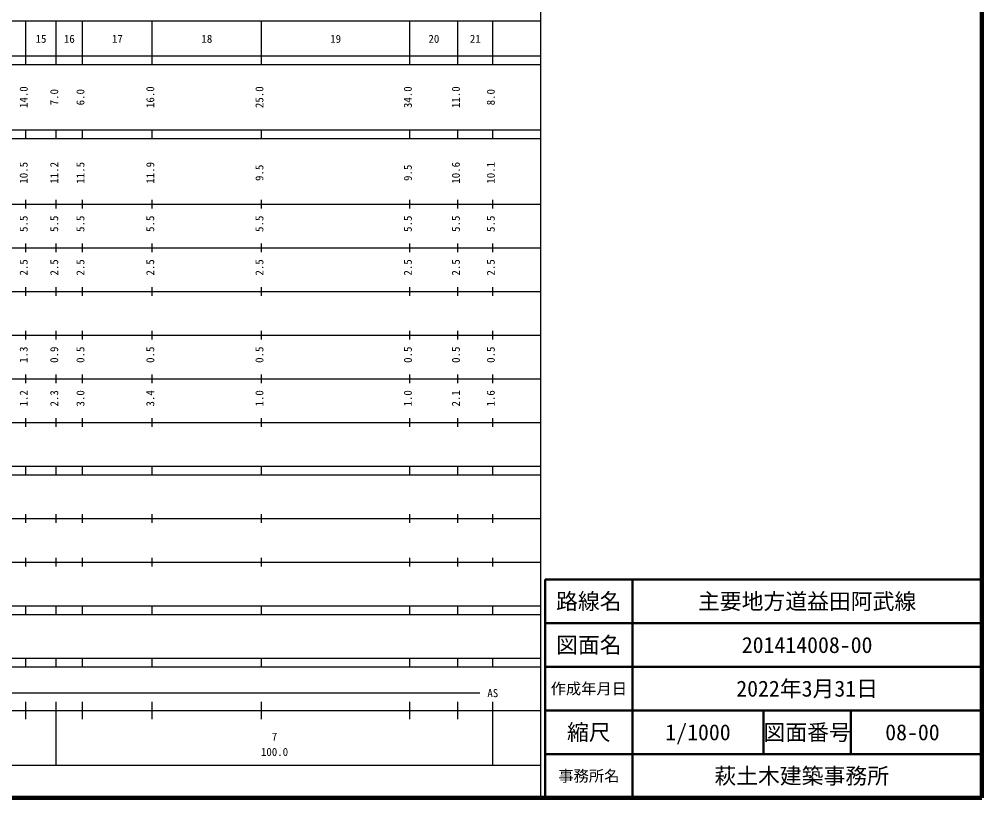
# Model space of a CAD drawing. Units: millimetres on the paper, enlarged 1000 times. Extents: x 40000 to 680000, y 20000 to 380000.
# Drawn here: x 459527 to 680000, y 20000 to 198357 of the extents above; entities that cross this region are included whole.
import ezdxf
from ezdxf.enums import TextEntityAlignment as Align

# ---------------------------------------------------------------- set-up
doc = ezdxf.new("R2010")
doc.units = ezdxf.units.MM
doc.header["$LTSCALE"] = 1000
for name, color, linetype, lineweight in [('M-TTL', 7, 'Continuous', 13), ('M-TTL-BAND', 7, 'Continuous', 25), ('M-TTL-FRAM', 2, 'Continuous', 50), ('M-TTL-LINE', 7, 'Continuous', 50), ('M-TTL-TXT', 3, 'Continuous', 13)]:
    doc.layers.add(name, color=color, linetype=linetype, lineweight=lineweight)
doc.styles.add('ＭＳ ゴシック', font='')
doc.styles.get('ＭＳ ゴシック').set_extended_font_data('MS Gothic')

msp = doc.modelspace()

# ---------------------------------------------------------------- linework, layer by layer
at = {"layer": 'M-TTL', "color": 2, "lineweight": 140}
for p, q in [((680000, 20000), (680000, 380000)), ((40000, 20000), (680000, 20000))]:
    msp.add_line(p, q, dxfattribs=at)
at = {"layer": 'M-TTL-BAND'}
for p, q in [((579000, 20000), (579000, 370000)), ((68000, 198000), (579000, 198000)), ((461000, 188000), (461000, 198000)), ((468000, 188000), (468000, 198000)), ((474000, 188000), (474000, 198000)), ((490000, 188000), (490000, 198000)), ((515000, 188000), (515000, 198000)), ((549000, 188000), (549000, 198000)), ((560000, 188000), (560000, 198000)), ((568000, 188000), (568000, 198000)), ((40000, 190000), (579000, 190000)), ((40000, 188000), (579000, 188000)), ((40000, 173000), (579000, 173000)), ((461000, 171000), (461000, 173000)), ((468000, 171000), (468000, 173000)), ((474000, 171000), (474000, 173000)), ((490000, 171000), (490000, 173000)), ((515000, 171000), (515000, 173000)), ((549000, 171000), (549000, 173000)), ((560000, 171000), (560000, 173000)), ((568000, 171000), (568000, 173000)), ((40000, 171000), (579000, 171000)), ((461000, 155000), (461000, 157000)), ((468000, 155000), (468000, 157000)), ((474000, 155000), (474000, 157000)), ((490000, 155000), (490000, 157000)), ((515000, 155000), (515000, 157000)), ((549000, 155000), (549000, 157000)), ((560000, 155000), (560000, 157000)), ((568000, 155000), (568000, 157000)), ((40000, 156000), (579000, 156000)), ((46000, 146000), (579000, 146000)), ((461000, 145000), (461000, 147000)), ((468000, 145000), (468000, 147000)), ((474000, 145000), (474000, 147000)), ((490000, 145000), (490000, 147000)), ((515000, 145000), (515000, 147000)), ((549000, 145000), (549000, 147000)), ((560000, 145000), (560000, 147000)), ((568000, 145000), (568000, 147000)), ((461000, 135000), (461000, 137000)), ((468000, 135000), (468000, 137000)), ((474000, 135000), (474000, 137000)), ((490000, 135000), (490000, 137000)), ((515000, 135000), (515000, 137000)), ((549000, 135000), (549000, 137000)), ((560000, 135000), (560000, 137000)), ((568000, 135000), (568000, 137000)), ((52000, 136000), (579000, 136000)), ((46000, 126000), (579000, 126000)), ((461000, 125000), (461000, 127000)), ((468000, 125000), (468000, 127000)), ((474000, 125000), (474000, 127000)), ((490000, 125000), (490000, 127000)), ((515000, 125000), (515000, 127000)), ((549000, 125000), (549000, 127000)), ((560000, 125000), (560000, 127000)), ((568000, 125000), (568000, 127000)), ((461000, 115000), (461000, 117000)), ((468000, 115000), (468000, 117000)), ((474000, 115000), (474000, 117000)), ((490000, 115000), (490000, 117000)), ((515000, 115000), (515000, 117000)), ((549000, 115000), (549000, 117000)), ((560000, 115000), (560000, 117000)), ((568000, 115000), (568000, 117000)), ((52000, 116000), (579000, 116000)), ((46000, 106000), (579000, 106000)), ((461000, 105000), (461000, 107000)), ((468000, 105000), (468000, 107000)), ((474000, 105000), (474000, 107000)), ((490000, 105000), (490000, 107000)), ((515000, 105000), (515000, 107000)), ((549000, 105000), (549000, 107000)), ((560000, 105000), (560000, 107000)), ((568000, 105000), (568000, 107000)), ((40000, 96000), (579000, 96000)), ((461000, 94000), (461000, 96000)), ((468000, 94000), (468000, 96000)), ((474000, 94000), (474000, 96000)), ((490000, 94000), (490000, 96000)), ((515000, 94000), (515000, 96000)), ((549000, 94000), (549000, 96000)), ((560000, 94000), (560000, 96000)), ((568000, 94000), (568000, 96000)), ((40000, 94000), (579000, 94000)), ((49000, 84000), (579000, 84000)), ((461000, 83000), (461000, 85000)), ((468000, 83000), (468000, 85000)), ((474000, 83000), (474000, 85000)), ((490000, 83000), (490000, 85000)), ((515000, 83000), (515000, 85000)), ((549000, 83000), (549000, 85000)), ((560000, 83000), (560000, 85000)), ((568000, 83000), (568000, 85000)), ((461000, 73000), (461000, 75000)), ((468000, 73000), (468000, 75000)), ((474000, 73000), (474000, 75000)), ((490000, 73000), (490000, 75000)), ((515000, 73000), (515000, 75000)), ((549000, 73000), (549000, 75000)), ((560000, 73000), (560000, 75000)), ((568000, 73000), (568000, 75000)), ((40000, 74000), (579000, 74000)), ((40000, 64000), (579000, 64000)), ((461000, 62000), (461000, 64000)), ((468000, 62000), (468000, 64000)), ((474000, 62000), (474000, 64000)), ((490000, 62000), (490000, 64000)), ((515000, 62000), (515000, 64000)), ((549000, 62000), (549000, 64000)), ((560000, 62000), (560000, 64000)), ((568000, 62000), (568000, 64000)), ((40000, 62000), (579000, 62000)), ((40000, 52000), (579000, 52000)), ((461000, 50000), (461000, 52000)), ((468000, 50000), (468000, 52000)), ((474000, 50000), (474000, 52000)), ((490000, 50000), (490000, 52000)), ((515000, 50000), (515000, 52000)), ((549000, 50000), (549000, 52000)), ((560000, 50000), (560000, 52000)), ((568000, 50000), (568000, 52000)), ((40000, 50000), (579000, 50000)), ((71000, 44000), (565000, 44000)), ((461000, 38000), (461000, 42000)), ((468000, 27500), (468000, 42000)), ((474000, 38000), (474000, 42000)), ((490000, 38000), (490000, 42000)), ((515000, 38000), (515000, 42000)), ((549000, 38000), (549000, 42000)), ((560000, 38000), (560000, 42000)), ((568000, 27500), (568000, 42000)), ((40000, 40000), (579000, 40000)), ((68000, 27500), (579000, 27500))]:
    msp.add_line(p, q, dxfattribs=at)
at = {"layer": 'M-TTL-FRAM'}
for p, q in [((680000, 70000), (580000, 70000)), ((580000, 70000), (580000, 20000))]:
    msp.add_line(p, q, dxfattribs=at)
at = {"layer": 'M-TTL-LINE'}
for p, q in [((600000, 70000), (600000, 20000)), ((680000, 60000), (580000, 60000)), ((680000, 50000), (580000, 50000)), ((680000, 40000), (580000, 40000)), ((630000, 40000), (630000, 30000)), ((650000, 40000), (650000, 30000)), ((680000, 30000), (580000, 30000))]:
    msp.add_line(p, q, dxfattribs=at)

# ---------------------------------------------------------------- texts
at = {"layer": 'M-TTL-BAND', "style": 'ＭＳ ゴシック'}
for s, p in [('15', (464500, 192405)), ('16', (471000, 192405)), ('17', (482000, 192405)), ('18', (502500, 192405)), ('19', (532000, 192405)), ('20', (554500, 192405)), ('21', (564000, 192405)), ('AS', (568000, 42500)), ('7', (518000, 32523)), ('100.0', (518000, 29033))]:
    msp.add_text(s, height=1833, dxfattribs=at).set_placement(p, align=Align.BOTTOM_CENTER)
for s, p in [('14.0', (462000, 180500)), ('7.0', (469000, 180500)), ('6.0', (475000, 180500)), ('16.0', (491000, 180500)), ('25.0', (516000, 180500)), ('34.0', (550000, 180500)), ('11.0', (561000, 180500)), ('8.0', (569000, 180500)), ('10.5', (462000, 163174)), ('11.2', (469000, 163174)), ('11.5', (475000, 163174)), ('11.9', (491000, 163174)), ('10.6', (561000, 163174)), ('10.1', (569000, 163174)), ('9.5', (516000, 163174)), ('9.5', (550000, 163174)), ('5.5', (462000, 151500)), ('5.5', (469000, 151500)), ('5.5', (475000, 151500)), ('5.5', (491000, 151500)), ('5.5', (516000, 151500)), ('5.5', (550000, 151500)), ('5.5', (561000, 151500)), ('5.5', (569000, 151500)), ('2.5', (462000, 141500)), ('2.5', (469000, 141500)), ('2.5', (475000, 141500)), ('2.5', (491000, 141500)), ('2.5', (516000, 141500)), ('2.5', (550000, 141500)), ('2.5', (561000, 141500)), ('2.5', (569000, 141500)), ('1.3', (462000, 121500)), ('0.9', (469000, 121500)), ('0.5', (475000, 121500)), ('0.5', (491000, 121500)), ('0.5', (516000, 121500)), ('0.5', (550000, 121500)), ('0.5', (561000, 121500)), ('0.5', (569000, 121500)), ('1.2', (462000, 111500)), ('2.3', (469000, 111500)), ('3.0', (475000, 111500)), ('3.4', (491000, 111500)), ('1.0', (516000, 111500)), ('1.0', (550000, 111500)), ('2.1', (561000, 111500)), ('1.6', (569000, 111500))]:
    msp.add_text(s, height=1833, rotation=90, dxfattribs=at).set_placement(p, align=Align.BOTTOM_CENTER)
at = {"layer": 'M-TTL-TXT', "color": 7, "style": 'ＭＳ ゴシック'}
for s, height, p in [('路線名', 3666, (590000, 65000)), ('路線名', 3666, (590000, 65000)), ('主要地方道益田阿武線', 3666, (640000, 65000)), ('図面名', 3666, (590000, 55000)), ('図面名', 3666, (590000, 55000)), ('201414008-00', 3666, (640000, 55000)), ('作成年月日', 2566, (590000, 45000)), ('作成年月日', 2566, (590000, 45000)), ('2022年3月31日', 3666, (640000, 45000)), ('縮尺', 3666, (590000, 35000)), ('縮尺', 3666, (590000, 35000)), ('1/1000', 3666, (615000, 35000)), ('図面番号', 3666, (640000, 35000)), ('図面番号', 3666, (640000, 35000)), ('08-00', 3666, (664125, 35000)), ('事務所名', 2566, (590000, 25000)), ('事務所名', 2566, (590000, 25000)), ('萩土木建築事務所 ', 3666, (640000, 25000))]:
    msp.add_text(s, height=height, dxfattribs=at).set_placement(p, align=Align.MIDDLE_CENTER)

doc.saveas('drawing.dxf')
